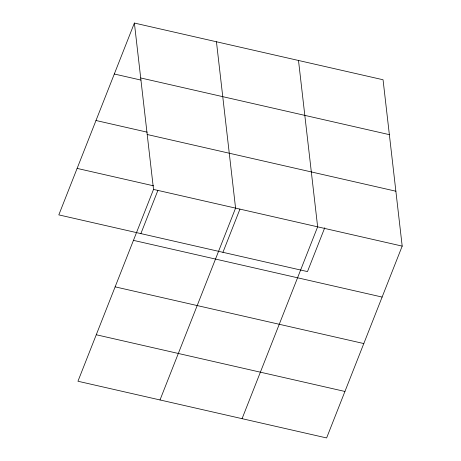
<?xml version="1.0" encoding="UTF-8"?>
<svg xmlns="http://www.w3.org/2000/svg" width="461" height="461" viewBox="0 0 461 461"><rect width="100%" height="100%" fill="white"/><g stroke="black" fill="none" stroke-linecap="round" stroke-linejoin="round"><path stroke-width="0.69" d="M134.382 23.05L153.519 189.408L77.949 381.247L326.618 437.95L402.188 246.111L383.051 79.753L134.382 23.05L58.812 214.889L307.481 271.592L324.751 227.757M140.876 233.606L157.881 190.433M160.007 399.958L235.577 208.118L216.445 41.761M222.934 252.317L239.939 209.144M242.071 418.669L317.641 226.829L298.503 60.472M140.697 77.949L389.366 134.652M114.311 74.008L140.962 80.081M95.997 120.5L147.197 132.174M147.203 134.508L395.872 191.211M77.125 168.398L153.576 185.829M153.519 189.408L402.188 246.111M133.448 240.36L382.111 297.063M115.135 286.851L363.798 343.554M96.263 334.755L344.932 391.458"/></g></svg>
